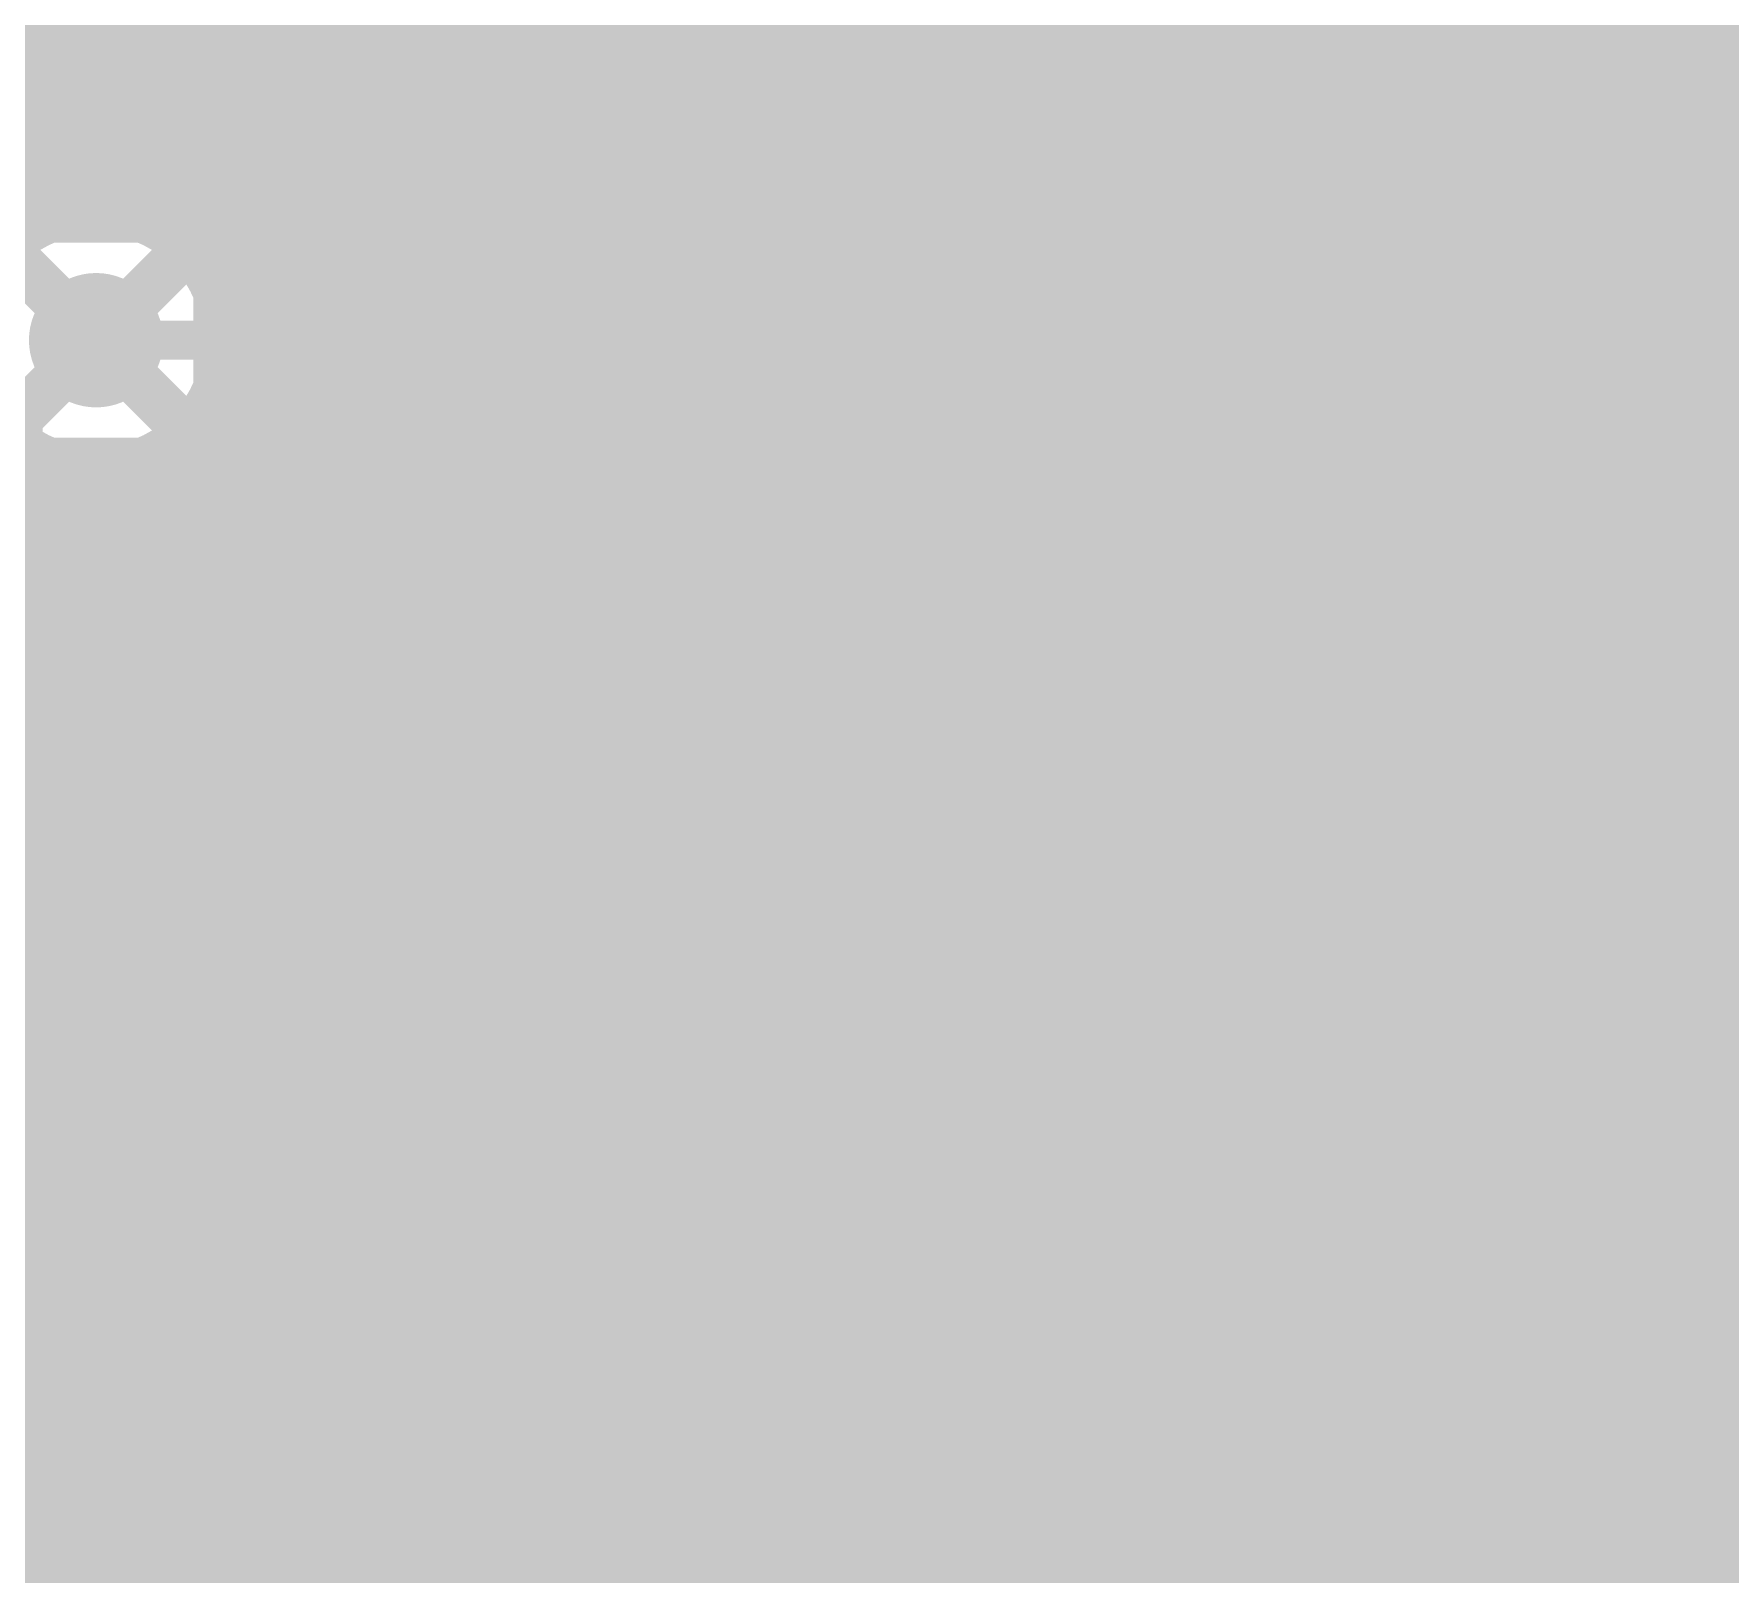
# Model space of a CAD drawing. Extents: x -1 to 119, y -42 to 51.
# Drawn here: x 29.52 to 38.37, y 32.3 to 40.33 of the extents above; entities that cross this region are included whole.
import ezdxf

# ---------------------------------------------------------------- set-up
doc = ezdxf.new("R2010")
doc.units = 0
doc.header["$MEASUREMENT"] = 0
doc.layers.get('0').update_dxf_attribs({"linetype": 'CONTINUOUS'})
for name, color, linetype in [('22-304-0_BOT', 7, 'CONTINUOUS'), ('22-304-0_DRD', 7, 'CONTINUOUS'), ('22-304-0_GND', 6, 'CONTINUOUS'), ('22-304-0_IN1', 4, 'CONTINUOUS'), ('22-304-0_SMB', 3, 'CONTINUOUS'), ('22-304-0_SMT', 5, 'CONTINUOUS'), ('22-304-0_SPT', 10, 'CONTINUOUS'), ('22-304-0_SST', 14, 'CONTINUOUS'), ('22-304-0_TOP', 9, 'CONTINUOUS'), ('THRUHOLE_TAP', 11, 'CONTINUOUS')]:
    doc.layers.add(name, color=color, linetype=linetype)

# ---------------------------------------------------------------- blocks, each defined once
blk = doc.blocks.new('ROUND_53')
at = {"const_width": 0.35052}
blk.add_lwpolyline([(-0.17526, 0, 1), (0.17526, 0, 1)], format="xyb", close=True, dxfattribs=at)
blk = doc.blocks.new('ROUND_60')
at = {"const_width": 0.35052}
blk.add_lwpolyline([(-0.17526, 0, 1), (0.17526, 0, 1)], format="xyb", close=True, dxfattribs=at)
blk = doc.blocks.new('ROUND_64')
at = {"const_width": 0.35052}
blk.add_lwpolyline([(-0.17526, 0, 1), (0.17526, 0, 1)], format="xyb", close=True, dxfattribs=at)
blk = doc.blocks.new('ROUND_57')
at = {"const_width": 0.35052}
blk.add_lwpolyline([(-0.17526, 0, 1), (0.17526, 0, 1)], format="xyb", close=True, dxfattribs=at)
blk = doc.blocks.new('ROUND_81')
at = {"const_width": 0.0635}
blk.add_lwpolyline([(-0.03175, 0, 1), (0.03175, 0, 1)], format="xyb", close=True, dxfattribs=at)
blk = doc.blocks.new('RECTANGLE_37')
blk.add_solid([(2.16027, 1.49987), (2.16027, -1.49987), (-2.16027, 1.49987), (-2.16027, -1.49987)])
blk = doc.blocks.new('RECTANGLE_38')
blk.add_solid([(0.22479, 0.82423), (0.22479, -0.82423), (-0.22479, 0.82423), (-0.22479, -0.82423)])
blk = doc.blocks.new('ROUND_56')
at = {"const_width": 0.127}
blk.add_lwpolyline([(-0.0635, 0, 1), (0.0635, 0, 1)], format="xyb", close=True, dxfattribs=at)
blk = doc.blocks.new('ROUND_87')
at = {"const_width": 0.10033}
blk.add_lwpolyline([(-0.050164, 0, 1), (0.050164, 0, 1)], format="xyb", close=True, dxfattribs=at)

msp = doc.modelspace()

# ---------------------------------------------------------------- linework, layer by layer
at = {"layer": '22-304-0_BOT', "const_width": 0.254}
for points in [[(29.591, 42.6212), (29.591, 39.36492)], [(29.8196, 42.6212), (29.8196, 39.41318)], [(30.0482, 42.6212), (30.0482, 39.3827)], [(30.2768, 42.6212), (30.2768, 39.26078)], [(30.5054, 42.6212), (30.5054, 38.89502)], [(30.734, 42.6212), (30.734, 28.3337)], [(30.9626, 42.6212), (30.9626, 28.3337)], [(31.1912, 42.6212), (31.1912, 28.3337)], [(31.4198, 42.6212), (31.4198, 28.3337)], [(31.6484, 42.6212), (31.6484, 28.3337)], [(31.877, 42.6212), (31.877, 28.3337)], [(32.1056, 42.6212), (32.1056, 28.3337)], [(32.3342, 42.6212), (32.3342, 28.3337)], [(32.5628, 42.6212), (32.5628, 28.3337)], [(32.7914, 42.6212), (32.7914, 28.3337)], [(33.02, 42.6212), (33.02, 39.94912)], [(33.2486, 42.6212), (33.2486, 40.11676)], [(33.4772, 42.6212), (33.4772, 40.17518)], [(33.7058, 42.6212), (33.7058, 40.15232)], [(33.9344, 42.6212), (33.9344, 40.04056)], [(34.163, 42.6212), (34.163, 39.7383)], [(34.3916, 42.6212), (34.3916, 29.45892)], [(34.6202, 42.6212), (34.6202, 29.29636)], [(34.8488, 42.6212), (34.8488, 29.22016)], [(35.0774, 42.6212), (35.0774, 29.68752)], [(35.306, 42.6212), (35.306, 29.83992)], [(35.5346, 42.6212), (35.5346, 29.88818)], [(35.7632, 42.6212), (35.7632, 29.8577)], [(35.9918, 42.6212), (35.9918, 29.73578)], [(36.2204, 42.6212), (36.2204, 29.37002)], [(36.449, 42.6212), (36.449, 29.8323)], [(36.6776, 42.6212), (36.6776, 30.13456)], [(36.9062, 42.6212), (36.9062, 39.88308)], [(37.1348, 42.6212), (37.1348, 40.09136)], [(37.3634, 42.6212), (37.3634, 40.16756)], [(37.592, 42.6212), (37.592, 40.16502)], [(37.8206, 42.6212), (37.8206, 40.07612)], [(38.0492, 42.6212), (38.0492, 39.84498)], [(38.2778, 42.6212), (38.2778, 29.93898)], [(61.17336, 40.3352), (1.016, 40.3352)], [(33.22574, 40.1066), (1.016, 40.1066)], [(37.16274, 40.1066), (33.82772, 40.1066)], [(42.11574, 40.1066), (37.76472, 40.1066)], [(32.96412, 39.878), (1.016, 39.878)], [(36.90112, 39.878), (34.09188, 39.878)], [(41.85412, 39.878), (38.02888, 39.878)], [(32.86506, 39.6494), (1.016, 39.6494)], [(36.80206, 39.6494), (34.19094, 39.6494)], [(41.75506, 39.6494), (38.12794, 39.6494)], [(32.85236, 39.4208), (1.016, 39.4208)], [(36.78936, 39.4208), (34.20364, 39.4208)], [(41.74236, 39.4208), (38.14064, 39.4208)], [(34.163, 39.25316), (34.163, 29.72308)], [(32.92094, 39.1922), (30.34792, 39.1922)], [(36.85794, 39.1922), (34.13506, 39.1922)], [(41.81094, 39.1922), (38.07206, 39.1922)], [(36.9062, 39.10838), (36.9062, 30.24632)], [(38.0492, 39.14902), (38.0492, 29.4767)], [(33.02, 39.04488), (33.02, 28.3337)], [(33.10636, 38.9636), (30.48508, 38.9636)], [(33.9344, 38.9509), (33.9344, 29.82214)], [(37.04336, 38.9636), (33.94964, 38.9636)], [(37.1348, 38.90264), (37.1348, 30.26918)], [(37.8206, 38.91788), (37.8206, 29.50718)], [(41.99636, 38.9636), (37.88664, 38.9636)], [(33.2486, 38.87724), (33.2486, 29.58084)], [(33.4772, 38.81882), (33.4772, 29.76626)], [(33.7058, 38.83914), (33.7058, 29.83484)], [(37.3634, 38.8239), (37.3634, 30.21076)], [(37.592, 38.82898), (37.592, 30.04312)], [(62.18428, 38.735), (30.52572, 38.735)], [(30.5054, 38.57244), (30.5054, 28.3337)], [(58.38444, 38.5064), (30.48508, 38.5064)], [(58.02122, 38.2778), (30.34792, 38.2778)], [(30.2768, 38.20922), (30.2768, 28.3337)], [(29.591, 38.10508), (29.591, 28.3337)], [(57.89676, 38.0492), (1.016, 38.0492)], [(29.8196, 38.05428), (29.8196, 28.3337)], [(30.0482, 38.08476), (30.0482, 28.3337)], [(57.86628, 37.8206), (1.016, 37.8206)], [(57.91708, 37.592), (1.016, 37.592)], [(58.06694, 37.3634), (1.016, 37.3634)], [(58.02122, 37.1348), (1.016, 37.1348)], [(57.89676, 36.9062), (1.016, 36.9062)], [(57.86628, 36.6776), (1.016, 36.6776)], [(57.91708, 36.449), (1.016, 36.449)], [(58.06694, 36.2204), (1.016, 36.2204)], [(58.57494, 35.9918), (1.016, 35.9918)], [(58.50636, 35.7632), (1.016, 35.7632)], [(58.51906, 35.5346), (1.016, 35.5346)], [(58.61812, 35.306), (1.016, 35.306)], [(58.87974, 35.0774), (1.016, 35.0774)], [(76.79436, 34.8488), (1.016, 34.8488)], [(76.86294, 34.6202), (1.016, 34.6202)], [(77.04836, 34.3916), (1.016, 34.3916)], [(79.22006, 34.163), (1.016, 34.163)], [(79.44866, 33.9344), (1.016, 33.9344)], [(73.39838, 33.7058), (1.016, 33.7058)], [(72.8726, 33.4772), (1.016, 33.4772)], [(72.62622, 33.2486), (22.52472, 33.2486)], [(72.47382, 33.02), (22.78888, 33.02)], [(72.3773, 32.7914), (22.88794, 32.7914)], [(72.32396, 32.5628), (22.90064, 32.5628)], [(72.3138, 32.3342), (22.83206, 32.3342)]]:
    msp.add_lwpolyline(points, dxfattribs=at)
for points in [[(33.528, 40.17772, 0.4142136), (32.84728, 39.497)], [(34.20872, 39.497, 0.4142136), (33.528, 40.17772)], [(37.465, 40.17772, 0.4142136), (36.78428, 39.497)], [(37.465, 40.17772, 0.4142136), (36.78428, 39.497)], [(38.14572, 39.497, 0.4142136), (37.465, 40.17772)], [(38.14572, 39.497, 0.4142136), (37.465, 40.17772)], [(32.84728, 39.497, 0.4142136), (33.528, 38.81628)], [(33.528, 38.81628, 0.4142136), (34.20872, 39.497)], [(36.78428, 39.497, 0.4142136), (37.465, 38.81628)], [(36.78428, 39.497, 0.4142136), (37.465, 38.81628)], [(37.465, 38.81628, 0.4142136), (38.14572, 39.497)], [(37.465, 38.81628, 0.4142136), (38.14572, 39.497)], [(29.845, 39.41572, 0.4142136), (29.16428, 38.735)], [(30.52572, 38.735, 0.4142136), (29.845, 39.41572)], [(29.16428, 38.735, 0.4142136), (29.845, 38.05428)], [(29.845, 38.05428, 0.4142136), (30.52572, 38.735)]]:
    msp.add_lwpolyline(points, format="xyb", dxfattribs=at)
at = {"layer": '22-304-0_DRD', "const_width": 0.254}
for points in [[(32.893, 40.132), (32.893, 38.862)], [(34.163, 40.132), (32.893, 40.132)], [(34.163, 40.132), (32.893, 38.862)], [(34.163, 38.862), (32.893, 40.132)], [(32.893, 40.132), (32.893, 38.862)], [(34.163, 40.132), (32.893, 40.132)], [(34.163, 40.132), (32.893, 38.862)], [(34.163, 38.862), (32.893, 40.132)], [(34.163, 38.862), (34.163, 40.132)], [(34.163, 38.862), (34.163, 40.132)], [(36.83, 40.132), (36.83, 38.862)], [(38.1, 40.132), (36.83, 40.132)], [(38.1, 40.132), (36.83, 38.862)], [(38.1, 38.862), (36.83, 40.132)], [(36.83, 40.132), (36.83, 38.862)], [(38.1, 40.132), (36.83, 40.132)], [(38.1, 40.132), (36.83, 38.862)], [(38.1, 38.862), (36.83, 40.132)], [(38.1, 38.862), (38.1, 40.132)], [(38.1, 38.862), (38.1, 40.132)], [(30.48, 39.37), (29.21, 39.37)], [(30.48, 39.37), (29.21, 38.1)], [(30.48, 38.1), (29.21, 39.37)], [(30.48, 38.1), (30.48, 39.37)], [(32.893, 38.862), (34.163, 38.862)], [(32.893, 38.862), (34.163, 38.862)], [(36.83, 38.862), (38.1, 38.862)], [(36.83, 38.862), (38.1, 38.862)], [(29.21, 38.1), (30.48, 38.1)], [(31.369, 36.322), (31.369, 35.052)], [(32.639, 36.322), (31.369, 36.322)], [(32.639, 36.322), (31.369, 35.052)], [(32.639, 35.052), (31.369, 36.322)], [(32.639, 35.052), (32.639, 36.322)], [(33.147, 36.068), (33.147, 34.798)], [(34.417, 36.068), (33.147, 36.068)], [(34.417, 36.068), (33.147, 34.798)], [(34.417, 34.798), (33.147, 36.068)], [(34.417, 34.798), (34.417, 36.068)], [(34.925, 36.068), (34.925, 34.798)], [(36.195, 36.068), (34.925, 36.068)], [(36.195, 36.068), (34.925, 34.798)], [(36.195, 34.798), (34.925, 36.068)], [(36.195, 34.798), (36.195, 36.068)], [(36.703, 36.068), (36.703, 34.798)], [(37.973, 36.068), (36.703, 36.068)], [(37.973, 36.068), (36.703, 34.798)], [(37.973, 34.798), (36.703, 36.068)], [(37.973, 34.798), (37.973, 36.068)], [(31.369, 35.052), (32.639, 35.052)], [(31.877, 34.925), (31.877, 33.655)], [(33.147, 34.925), (31.877, 34.925)], [(33.147, 34.925), (31.877, 33.655)], [(33.147, 33.655), (31.877, 34.925)], [(33.147, 33.655), (33.147, 34.925)], [(33.147, 34.925), (33.147, 33.655)], [(34.417, 34.925), (33.147, 34.925)], [(34.417, 34.925), (33.147, 33.655)], [(34.417, 33.655), (33.147, 34.925)], [(34.417, 33.655), (34.417, 34.925)], [(34.925, 34.925), (34.925, 33.655)], [(36.195, 34.925), (34.925, 34.925)], [(36.195, 34.925), (34.925, 33.655)], [(36.195, 33.655), (34.925, 34.925)], [(36.195, 33.655), (36.195, 34.925)], [(36.703, 34.925), (36.703, 33.655)], [(37.973, 34.925), (36.703, 34.925)], [(37.973, 34.925), (36.703, 33.655)], [(37.973, 33.655), (36.703, 34.925)], [(37.973, 33.655), (37.973, 34.925)], [(33.147, 34.798), (34.417, 34.798)], [(34.925, 34.798), (36.195, 34.798)], [(36.703, 34.798), (37.973, 34.798)], [(33.147, 33.782), (33.147, 32.512)], [(34.417, 33.782), (33.147, 33.782)], [(34.417, 33.782), (33.147, 32.512)], [(34.417, 32.512), (33.147, 33.782)], [(34.417, 32.512), (34.417, 33.782)], [(34.925, 33.782), (34.925, 32.512)], [(36.195, 33.782), (34.925, 33.782)], [(36.195, 33.782), (34.925, 32.512)], [(36.195, 32.512), (34.925, 33.782)], [(36.195, 32.512), (36.195, 33.782)], [(36.703, 33.782), (36.703, 32.512)], [(37.973, 33.782), (36.703, 33.782)], [(37.973, 33.782), (36.703, 32.512)], [(37.973, 32.512), (36.703, 33.782)], [(37.973, 32.512), (37.973, 33.782)], [(31.877, 33.655), (33.147, 33.655)], [(33.147, 33.655), (34.417, 33.655)], [(34.925, 33.655), (36.195, 33.655)], [(36.703, 33.655), (37.973, 33.655)], [(33.147, 32.512), (34.417, 32.512)], [(34.925, 32.512), (36.195, 32.512)], [(36.703, 32.512), (37.973, 32.512)]]:
    msp.add_lwpolyline(points, dxfattribs=at)
at = {"layer": '22-304-0_IN1'}
for points, const_width in [([(30.6832, 41.0972), (30.6832, 25.7048)], 0.254), ([(30.9118, 41.0972), (30.9118, 25.7048)], 0.254), ([(31.1404, 41.0972), (31.1404, 25.7048)], 0.254), ([(31.369, 41.0972), (31.369, 35.9283)], 0.254), ([(31.5976, 41.0972), (31.5976, 36.23056)], 0.254), ([(31.8262, 41.0972), (31.8262, 36.34232)], 0.254), ([(32.0548, 41.0972), (32.0548, 36.36518)], 0.254), ([(32.2834, 41.0972), (32.2834, 36.30676)], 0.254), ([(32.512, 41.0972), (32.512, 36.13912)], 0.254), ([(32.7406, 41.0972), (32.7406, 34.93008)], 0.254), ([(32.9692, 41.0972), (32.9692, 34.79292)], 0.254), ([(33.1978, 41.0972), (33.1978, 35.78098)], 0.254), ([(33.4264, 41.0972), (33.4264, 36.01212)], 0.254), ([(33.655, 41.0972), (33.655, 36.10102)], 0.254), ([(33.8836, 41.0972), (33.8836, 36.10356)], 0.254), ([(34.1122, 41.0972), (34.1122, 36.02736)], 0.254), ([(34.3408, 41.0972), (34.3408, 35.81908)], 0.254), ([(34.5694, 41.0972), (34.5694, 31.2928)], 0.254), ([(34.798, 41.0972), (34.798, 31.20898)], 0.254), ([(35.0266, 41.0972), (35.0266, 35.85464)], 0.254), ([(35.2552, 41.0972), (35.2552, 36.04006)], 0.254), ([(35.4838, 41.0972), (35.4838, 36.10864)], 0.254), ([(35.7124, 41.0972), (35.7124, 36.09594)], 0.254), ([(35.941, 41.0972), (35.941, 35.99688)], 0.254), ([(36.1696, 41.0972), (36.1696, 35.73272)], 0.254), ([(36.3982, 41.0972), (36.3982, 30.4038)], 0.254), ([(36.6268, 41.0972), (36.6268, 30.4038)], 0.254), ([(36.8554, 41.0972), (36.8554, 35.91052)], 0.254), ([(37.084, 41.0972), (37.084, 36.06292)], 0.254), ([(37.3126, 41.0972), (37.3126, 36.11118)], 0.254), ([(37.5412, 41.0972), (37.5412, 36.0807)], 0.254), ([(37.7698, 41.0972), (37.7698, 35.95878)], 0.254), ([(37.9984, 41.0972), (37.9984, 35.59302)], 0.254), ([(38.227, 41.0972), (38.227, 29.8323)], 0.254), ([(38.4556, 41.0972), (38.4556, 30.13456)], 0.254), ([(30.4546, 41.01846), (30.4546, 39.03472)], 0.254), ([(30.226, 40.78986), (30.226, 39.29888)], 0.254), ([(63.5, 40.2844), (30.226, 40.2844)], 0.254), ([(63.5, 40.0558), (30.226, 40.0558)], 0.254), ([(63.5, 39.8272), (30.226, 39.8272)], 0.254), ([(63.5, 39.5986), (30.226, 39.5986)], 0.254), ([(33.528, 39.497), (37.465, 39.497)], 0.381), ([(37.465, 39.497), (42.418, 39.497)], 0.381), ([(33.528, 39.497), (33.401, 39.497), (30.607, 36.703), (30.607, 27.559), (31.5214, 26.6446), (31.5214, 26.5938)], 0.2032), ([(63.5, 39.37), (30.226, 39.37)], 0.254), ([(63.5, 39.1414), (30.38856, 39.1414)], 0.254), ([(63.5, 38.9128), (30.50032, 38.9128)], 0.254), ([(29.845, 38.735), (29.464, 38.354), (29.464, 26.924), (26.162, 23.622)], 0.2032), ([(63.5, 38.6842), (30.52318, 38.6842)], 0.254), ([(63.5, 38.4556), (30.46476, 38.4556)], 0.254), ([(30.4546, 38.43274), (30.4546, 25.7048)], 0.254), ([(63.5, 38.227), (30.29712, 38.227)], 0.254), ([(30.226, 38.17112), (30.226, 25.781)], 0.254), ([(40.08882, 37.9984), (30.226, 37.9984)], 0.254), ([(39.73068, 37.7698), (30.226, 37.7698)], 0.254), ([(39.60876, 37.5412), (30.226, 37.5412)], 0.254), ([(39.57828, 37.3126), (30.226, 37.3126)], 0.254), ([(39.62654, 37.084), (30.226, 37.084)], 0.254), ([(39.77894, 36.8554), (30.226, 36.8554)], 0.254), ([(63.5, 36.6268), (30.226, 36.6268)], 0.254), ([(63.5, 36.3982), (30.226, 36.3982)], 0.254), ([(31.52394, 36.1696), (30.226, 36.1696)], 0.254), ([(48.03394, 36.1696), (32.48152, 36.1696)], 0.254), ([(31.37408, 35.941), (30.226, 35.941)], 0.254), ([(33.32988, 35.941), (32.63392, 35.941)], 0.254), ([(35.10788, 35.941), (34.23412, 35.941)], 0.254), ([(36.88588, 35.941), (36.01212, 35.941)], 0.254), ([(47.88408, 35.941), (37.79012, 35.941)], 0.254), ([(31.32328, 35.7124), (30.226, 35.7124)], 0.254), ([(33.16224, 35.7124), (32.68218, 35.7124)], 0.254), ([(34.94024, 35.7124), (34.40176, 35.7124)], 0.254), ([(36.71824, 35.7124), (36.17976, 35.7124)], 0.254), ([(47.83328, 35.7124), (37.95776, 35.7124)], 0.254), ([(31.35376, 35.4838), (30.226, 35.4838)], 0.254), ([(33.10382, 35.4838), (32.6517, 35.4838)], 0.254), ([(34.88182, 35.4838), (34.46018, 35.4838)], 0.254), ([(36.65982, 35.4838), (36.23818, 35.4838)], 0.254), ([(47.86376, 35.4838), (38.01618, 35.4838)], 0.254), ([(31.369, 35.44316), (31.369, 25.7048)], 0.254), ([(37.9984, 35.27044), (37.9984, 34.45002)], 0.254), ([(31.47822, 35.2552), (30.226, 35.2552)], 0.254), ([(32.512, 35.23488), (32.512, 34.97072)], 0.254), ([(33.12414, 35.2552), (32.52978, 35.2552)], 0.254), ([(34.90214, 35.2552), (34.43732, 35.2552)], 0.254), ([(36.68014, 35.2552), (36.21532, 35.2552)], 0.254), ([(47.98822, 35.2552), (37.99332, 35.2552)], 0.254), ([(31.5976, 35.1409), (31.5976, 30.11678)], 0.254), ([(36.1696, 35.13074), (36.1696, 34.58972)], 0.254), ([(31.84144, 35.0266), (30.226, 35.0266)], 0.254), ([(31.8262, 35.02914), (31.8262, 30.4038)], 0.254), ([(32.0548, 35.00882), (32.0548, 34.79292)], 0.254), ([(33.2359, 35.0266), (32.16402, 35.0266)], 0.254), ([(32.2834, 35.06724), (32.2834, 34.93008)], 0.254), ([(33.1978, 35.08502), (33.1978, 34.63798)], 0.254), ([(35.0139, 35.0266), (34.32556, 35.0266)], 0.254), ([(34.3408, 35.04438), (34.3408, 34.67608)], 0.254), ([(35.0266, 35.01136), (35.0266, 34.71164)], 0.254), ([(36.7919, 35.0266), (36.10356, 35.0266)], 0.254), ([(48.35144, 35.0266), (37.88156, 35.0266)], 0.254), ([(36.8554, 34.95294), (36.8554, 34.76752)], 0.254), ([(37.7698, 34.90722), (37.7698, 34.81578)], 0.254), ([(32.05988, 34.798), (30.226, 34.798)], 0.254), ([(33.32988, 34.798), (32.96412, 34.798)], 0.254), ([(35.10788, 34.798), (34.23412, 34.798)], 0.254), ([(36.88588, 34.798), (36.01212, 34.798)], 0.254), ([(48.82388, 34.798), (37.79012, 34.798)], 0.254), ([(31.89224, 34.5694), (30.226, 34.5694)], 0.254), ([(33.16224, 34.5694), (33.13176, 34.5694)], 0.254), ([(34.94024, 34.5694), (34.40176, 34.5694)], 0.254), ([(36.71824, 34.5694), (36.17976, 34.5694)], 0.254), ([(48.65624, 34.5694), (37.95776, 34.5694)], 0.254), ([(31.83382, 34.3408), (30.226, 34.3408)], 0.254), ([(34.88182, 34.3408), (34.46018, 34.3408)], 0.254), ([(36.65982, 34.3408), (36.23818, 34.3408)], 0.254), ([(48.59782, 34.3408), (38.01618, 34.3408)], 0.254), ([(37.9984, 34.12744), (37.9984, 33.30702)], 0.254), ([(31.85414, 34.1122), (30.226, 34.1122)], 0.254), ([(34.90214, 34.1122), (34.43732, 34.1122)], 0.254), ([(36.68014, 34.1122), (36.21532, 34.1122)], 0.254), ([(48.61814, 34.1122), (37.99332, 34.1122)], 0.254), ([(33.1978, 33.94202), (33.1978, 33.49498)], 0.254), ([(36.1696, 33.98774), (36.1696, 33.44672)], 0.254), ([(31.9659, 33.8836), (30.226, 33.8836)], 0.254), ([(33.2359, 33.8836), (33.05556, 33.8836)], 0.254), ([(35.0139, 33.8836), (34.32556, 33.8836)], 0.254), ([(34.3408, 33.90138), (34.3408, 33.53308)], 0.254), ([(35.0266, 33.86836), (35.0266, 33.56864)], 0.254), ([(36.7919, 33.8836), (36.10356, 33.8836)], 0.254), ([(48.7299, 33.8836), (37.88156, 33.8836)], 0.254), ([(32.0548, 33.78708), (32.0548, 30.6324)], 0.254), ([(32.9692, 33.78708), (32.9692, 31.2928)], 0.254), ([(36.8554, 33.80994), (36.8554, 33.62452)], 0.254), ([(37.7698, 33.76422), (37.7698, 33.67278)], 0.254), ([(32.26816, 33.655), (30.226, 33.655)], 0.254), ([(32.2834, 33.64992), (32.2834, 30.861)], 0.254), ([(32.512, 33.60928), (32.512, 31.0896)], 0.254), ([(32.7406, 33.64992), (32.7406, 31.26486)], 0.254), ([(33.32988, 33.655), (32.7533, 33.655)], 0.254), ([(35.10788, 33.655), (34.23412, 33.655)], 0.254), ([(36.88588, 33.655), (36.01212, 33.655)], 0.254), ([(49.03216, 33.655), (37.79012, 33.655)], 0.254), ([(33.16224, 33.4264), (30.226, 33.4264)], 0.254), ([(34.94024, 33.4264), (34.40176, 33.4264)], 0.254), ([(36.71824, 33.4264), (36.17976, 33.4264)], 0.254), ([(49.67224, 33.4264), (37.95776, 33.4264)], 0.254), ([(33.10382, 33.1978), (30.226, 33.1978)], 0.254), ([(34.88182, 33.1978), (34.46018, 33.1978)], 0.254), ([(36.65982, 33.1978), (36.23818, 33.1978)], 0.254), ([(49.61382, 33.1978), (38.01618, 33.1978)], 0.254), ([(33.12414, 32.9692), (30.226, 32.9692)], 0.254), ([(34.90214, 32.9692), (34.43732, 32.9692)], 0.254), ([(36.68014, 32.9692), (36.21532, 32.9692)], 0.254), ([(49.63414, 32.9692), (37.99332, 32.9692)], 0.254), ([(37.9984, 32.98444), (37.9984, 29.49194)], 0.254), ([(33.1978, 32.79902), (33.1978, 31.2928)], 0.254), ([(36.1696, 32.84474), (36.1696, 30.4038)], 0.254), ([(33.2359, 32.7406), (30.226, 32.7406)], 0.254), ([(35.0139, 32.7406), (34.32556, 32.7406)], 0.254), ([(34.3408, 32.75838), (34.3408, 31.2928)], 0.254), ([(35.0266, 32.72536), (35.0266, 30.988)], 0.254), ([(36.7919, 32.7406), (36.10356, 32.7406)], 0.254), ([(49.7459, 32.7406), (37.88156, 32.7406)], 0.254), ([(36.8554, 32.66694), (36.8554, 30.37586)], 0.254), ([(37.7698, 32.62122), (37.7698, 29.50464)], 0.254), ([(33.4264, 32.56788), (33.4264, 31.2928)], 0.254), ([(34.1122, 32.55264), (34.1122, 31.2928)], 0.254), ([(35.2552, 32.53994), (35.2552, 30.7594)], 0.254), ([(35.941, 32.58312), (35.941, 30.4038)], 0.254), ([(33.53816, 32.512), (30.226, 32.512)], 0.254), ([(33.655, 32.47898), (33.655, 31.2928)], 0.254), ([(33.8836, 32.4739), (33.8836, 31.2928)], 0.254), ([(35.31616, 32.512), (34.0233, 32.512)], 0.254), ([(35.4838, 32.47136), (35.4838, 30.5308)], 0.254), ([(35.7124, 32.48406), (35.7124, 30.4038)], 0.254), ([(37.09416, 32.512), (35.8013, 32.512)], 0.254), ([(37.084, 32.51708), (37.084, 30.27172)], 0.254), ([(37.3126, 32.46628), (37.3126, 30.23108)], 0.254), ([(37.5412, 32.49676), (37.5412, 30.09392)], 0.254), ([(50.04816, 32.512), (37.5793, 32.512)], 0.254), ([(63.5, 32.2834), (30.226, 32.2834)], 0.254)]:
    msp.add_lwpolyline(points, dxfattribs=dict(at, const_width=const_width))
at = {"layer": '22-304-0_IN1', "const_width": 0.254}
for points in [[(30.52572, 38.735, 0.2491149), (30.22611, 39.29904)], [(30.226, 38.17112, 0.2491151), (30.52553, 38.735)], [(32.004, 36.36772, 0.4142136), (31.32328, 35.687)], [(32.68472, 35.687, 0.4142136), (32.004, 36.36772)], [(33.782, 36.11372, 0.4142136), (33.10128, 35.433)], [(34.46272, 35.433, 0.4142136), (33.782, 36.11372)], [(35.56, 36.11372, 0.4142136), (34.87928, 35.433)], [(36.24072, 35.433, 0.4142136), (35.56, 36.11372)], [(37.338, 36.11372, 0.4142136), (36.65728, 35.433)], [(38.01872, 35.433, 0.4142136), (37.338, 36.11372)], [(31.32328, 35.687, 0.4142136), (32.004, 35.00628)], [(32.004, 35.00628, 0.4142136), (32.68472, 35.687)], [(33.10128, 35.433, 0.2548991), (33.41325, 34.8608)], [(34.1503, 34.8615, 0.254899), (34.46189, 35.433)], [(34.87928, 35.433, 0.2548991), (35.19125, 34.8608)], [(35.9283, 34.8615, 0.254899), (36.23989, 35.433)], [(36.65728, 35.433, 0.2548991), (36.96925, 34.8608)], [(37.7063, 34.8615, 0.254899), (38.01789, 35.433)], [(32.512, 34.97072, 0.4142136), (31.83128, 34.29)], [(33.147, 34.5313, 0.3114339), (32.512, 34.96818)], [(33.4137, 34.8615, 0.1601462), (33.14644, 34.53151)], [(34.46272, 34.29, 0.2548994), (34.15075, 34.86219)], [(35.1917, 34.8615, 0.254899), (34.88011, 34.29)], [(36.24072, 34.29, 0.2548994), (35.92875, 34.86219)], [(36.9697, 34.8615, 0.254899), (36.65811, 34.29)], [(38.01872, 34.29, 0.2548994), (37.70675, 34.86219)], [(31.83128, 34.29, 0.4142136), (32.512, 33.60928)], [(34.1503, 33.7185, 0.254899), (34.46189, 34.29)], [(34.87928, 34.29, 0.2548991), (35.19125, 33.7178)], [(35.9283, 33.7185, 0.254899), (36.23989, 34.29)], [(36.65728, 34.29, 0.2548991), (36.96925, 33.7178)], [(37.7063, 33.7185, 0.254899), (38.01789, 34.29)], [(32.512, 33.60928, 0.3104767), (33.147, 34.04616)], [(33.147, 34.04616, 0.1592502), (33.41353, 33.71824)], [(33.4137, 33.7185, 0.254899), (33.10211, 33.147)], [(34.46272, 33.147, 0.2548994), (34.15075, 33.71919)], [(35.1917, 33.7185, 0.254899), (34.88011, 33.147)], [(36.24072, 33.147, 0.2548994), (35.92875, 33.71919)], [(36.9697, 33.7185, 0.254899), (36.65811, 33.147)], [(38.01872, 33.147, 0.2548994), (37.70675, 33.71919)], [(33.10128, 33.147, 0.4142136), (33.782, 32.46628)], [(33.782, 32.46628, 0.4142136), (34.46272, 33.147)], [(34.87928, 33.147, 0.4142136), (35.56, 32.46628)], [(35.56, 32.46628, 0.4142136), (36.24072, 33.147)], [(36.65728, 33.147, 0.4142136), (37.338, 32.46628)], [(37.338, 32.46628, 0.4142136), (38.01872, 33.147)]]:
    msp.add_lwpolyline(points, format="xyb", dxfattribs=at)
at = {"layer": '22-304-0_SMB', "const_width": 0.254}
for points in [[(57.277, 38.481), (32.004, 38.481), (32.004, 37.592), (28.448, 37.592)], [(32.1056, 38.481), (32.1056, 29.083)], [(32.3342, 38.481), (32.3342, 29.083)], [(32.5628, 38.481), (32.5628, 30.988)], [(32.7914, 38.481), (32.7914, 30.988)], [(33.02, 38.481), (33.02, 30.988)], [(33.2486, 38.481), (33.2486, 30.988)], [(33.4772, 38.481), (33.4772, 30.988)], [(33.7058, 38.481), (33.7058, 30.988)], [(33.9344, 38.481), (33.9344, 30.988)], [(34.163, 38.481), (34.163, 30.988)], [(34.3916, 38.481), (34.3916, 30.988)], [(34.6202, 38.481), (34.6202, 30.988)], [(34.8488, 38.481), (34.8488, 30.988)], [(35.0774, 38.481), (35.0774, 30.988)], [(35.306, 38.481), (35.306, 30.988)], [(35.5346, 38.481), (35.5346, 30.988)], [(35.7632, 38.481), (35.7632, 30.988)], [(35.9918, 38.481), (35.9918, 30.988)], [(36.2204, 38.481), (36.2204, 30.988)], [(36.449, 38.481), (36.449, 30.988)], [(36.6776, 38.481), (36.6776, 30.988)], [(36.9062, 38.481), (36.9062, 30.988)], [(37.1348, 38.481), (37.1348, 30.988)], [(37.3634, 38.481), (37.3634, 30.988)], [(37.592, 38.481), (37.592, 30.988)], [(37.8206, 38.481), (37.8206, 30.988)], [(38.0492, 38.481), (38.0492, 30.988)], [(38.2778, 38.481), (38.2778, 30.988)], [(57.277, 38.2524), (32.004, 38.2524)], [(57.277, 38.0238), (32.004, 38.0238)], [(57.277, 37.7952), (32.004, 37.7952)], [(29.591, 37.592), (29.591, 32.131)], [(29.8196, 37.592), (29.8196, 29.083)], [(30.0482, 37.592), (30.0482, 29.083)], [(30.2768, 37.592), (30.2768, 29.083)], [(30.5054, 37.592), (30.5054, 29.083)], [(30.734, 37.592), (30.734, 29.083)], [(30.9626, 37.592), (30.9626, 29.083)], [(31.1912, 37.592), (31.1912, 29.083)], [(31.4198, 37.592), (31.4198, 29.083)], [(31.6484, 37.592), (31.6484, 29.083)], [(31.877, 37.592), (31.877, 29.083)], [(57.277, 37.5666), (2.286, 37.5666)], [(57.277, 37.338), (2.286, 37.338)], [(57.277, 37.1094), (2.286, 37.1094)], [(57.277, 36.8808), (2.286, 36.8808)], [(57.277, 36.6522), (2.286, 36.6522)], [(57.277, 36.4236), (2.286, 36.4236)], [(57.277, 36.195), (2.286, 36.195)], [(57.277, 35.9664), (2.286, 35.9664)], [(57.277, 35.7378), (2.286, 35.7378)], [(57.277, 35.5092), (2.286, 35.5092)], [(57.277, 35.2806), (2.286, 35.2806)], [(57.277, 35.052), (2.286, 35.052)], [(57.277, 34.8234), (2.286, 34.8234)], [(57.277, 34.5948), (2.286, 34.5948)], [(57.277, 34.3662), (2.286, 34.3662)], [(66.929, 34.1376), (2.286, 34.1376)], [(66.929, 33.909), (2.286, 33.909)], [(66.929, 33.6804), (2.286, 33.6804)], [(66.929, 33.4518), (23.622, 33.4518)], [(66.929, 33.2232), (23.622, 33.2232)], [(66.929, 32.9946), (23.622, 32.9946)], [(66.929, 32.766), (23.622, 32.766)], [(66.929, 32.5374), (23.622, 32.5374)], [(66.929, 32.3088), (23.622, 32.3088)]]:
    msp.add_lwpolyline(points, dxfattribs=at)
at = {"layer": '22-304-0_SPT', "const_width": 0.254}
for points in [[(35.306, 35.433), (33.782, 35.433), (33.782, 34.544)], [(33.8836, 35.433), (33.8836, 34.544)], [(34.1122, 35.433), (34.1122, 34.544)], [(34.3408, 35.433), (34.3408, 34.544)], [(34.5694, 35.433), (34.5694, 34.544)], [(34.798, 35.433), (34.798, 34.544)], [(35.0266, 35.433), (35.0266, 34.544)], [(35.2552, 35.433), (35.2552, 34.544)], [(35.306, 35.433), (35.306, 34.544)], [(35.814, 35.433), (35.814, 34.544)], [(37.338, 35.433), (35.814, 35.433)], [(37.338, 35.433), (37.338, 34.544), (35.814, 34.544)], [(35.9156, 35.433), (35.9156, 34.544)], [(36.1442, 35.433), (36.1442, 34.544)], [(36.3728, 35.433), (36.3728, 34.544)], [(36.6014, 35.433), (36.6014, 34.544)], [(36.83, 35.433), (36.83, 34.544)], [(37.0586, 35.433), (37.0586, 34.544)], [(37.2872, 35.433), (37.2872, 34.544)], [(35.306, 35.3314), (33.782, 35.3314)], [(37.338, 35.3314), (35.814, 35.3314)], [(35.306, 35.1028), (33.782, 35.1028)], [(37.338, 35.1028), (35.814, 35.1028)], [(35.306, 34.8742), (33.782, 34.8742)], [(37.338, 34.8742), (35.814, 34.8742)], [(35.306, 34.6456), (33.782, 34.6456)], [(37.338, 34.6456), (35.814, 34.6456)], [(35.306, 34.544), (33.782, 34.544)], [(35.306, 34.036), (33.782, 34.036), (33.782, 33.147)], [(33.8836, 34.036), (33.8836, 33.147)], [(34.1122, 34.036), (34.1122, 33.147)], [(34.3408, 34.036), (34.3408, 33.147)], [(34.5694, 34.036), (34.5694, 33.147)], [(34.798, 34.036), (34.798, 33.147)], [(35.0266, 34.036), (35.0266, 33.147)], [(35.2552, 34.036), (35.2552, 33.147)], [(35.306, 34.036), (35.306, 33.147)], [(35.814, 34.036), (35.814, 33.147)], [(37.338, 34.036), (35.814, 34.036)], [(37.338, 34.036), (37.338, 33.147), (35.814, 33.147)], [(35.9156, 34.036), (35.9156, 33.147)], [(36.1442, 34.036), (36.1442, 33.147)], [(36.3728, 34.036), (36.3728, 33.147)], [(36.6014, 34.036), (36.6014, 33.147)], [(36.83, 34.036), (36.83, 33.147)], [(37.0586, 34.036), (37.0586, 33.147)], [(37.2872, 34.036), (37.2872, 33.147)], [(35.306, 33.9344), (33.782, 33.9344)], [(37.338, 33.9344), (35.814, 33.9344)], [(35.306, 33.7058), (33.782, 33.7058)], [(37.338, 33.7058), (35.814, 33.7058)], [(35.306, 33.4772), (33.782, 33.4772)], [(37.338, 33.4772), (35.814, 33.4772)], [(35.306, 33.2486), (33.782, 33.2486)], [(37.338, 33.2486), (35.814, 33.2486)], [(35.306, 33.147), (33.782, 33.147)]]:
    msp.add_lwpolyline(points, dxfattribs=at)
at = {"layer": '22-304-0_SST'}
for points, const_width in [([(32.258, 45.212), (35.052, 45.212), (35.052, 39.878), (32.258, 39.878), (32.258, 45.212)], 0.1524), ([(36.068, 45.212), (38.862, 45.212), (38.862, 39.878), (36.068, 39.878), (36.068, 45.212)], 0.1524), ([(29.8704, 40.25392), (30.04058, 40.37076), (30.04058, 40.60952), (29.8704, 40.72636), (29.70276, 40.72636), (29.3624, 40.49014), (29.02458, 40.72636), (29.02458, 40.25392)], 0.1524), ([(29.8704, 39.88816), (30.04058, 39.82974), (30.04058, 39.47414), (29.8704, 39.41572), (29.19476, 39.41572), (29.02458, 39.47414), (29.02458, 39.82974), (29.19476, 39.88816)], 0.1524), ([(39.78402, 38.51402), (31.33598, 38.51402), (31.33598, 32.98952), (31.6611, 32.6644), (31.33598, 32.33928), (31.33598, 30.3911), (31.6611, 30.06598), (39.78402, 30.06598), (39.78402, 38.51402)], 0.20066), ([(30.04312, 37.04844), (29.19476, 37.04844), (29.02712, 37.10686), (29.02712, 37.46246), (29.19476, 37.52088), (30.04312, 37.52088)], 0.1524), ([(29.19476, 36.68268), (29.02712, 36.56584), (29.02712, 36.32708), (29.19476, 36.21024), (29.36494, 36.21024), (29.70276, 36.44646), (30.04312, 36.21024), (30.04312, 36.68268)], 0.1524), ([(30.95498, 34.33318), (30.10916, 34.33318), (29.93898, 34.3916), (29.93898, 34.7472), (30.10916, 34.80562), (30.95498, 34.80562)], 0.1524), ([(30.10916, 33.96742), (29.93898, 33.909), (29.93898, 33.5534), (30.10916, 33.49498), (30.44698, 33.49498), (30.61716, 33.61182), (30.61716, 33.96742), (30.95498, 33.96742), (30.95498, 33.49498)], 0.1524)]:
    msp.add_lwpolyline(points, dxfattribs=dict(at, const_width=const_width))
at = {"layer": '22-304-0_TOP'}
for points, const_width in [([(33.28416, 37.34054), (33.28416, 38.59784), (32.258, 39.624), (32.258, 47.498), (32.385, 47.625)], 0.381), ([(35.23488, 37.34054), (35.23488, 46.68012), (34.38398, 47.53102), (34.38398, 47.625)], 0.381), ([(35.88512, 37.34054), (35.88512, 47.06112), (36.3855, 47.5615), (36.3855, 47.625)], 0.381), ([(37.83584, 37.34054), (37.83584, 38.47084), (39.624, 40.259), (39.624, 46.38548), (38.38448, 47.625)], 0.381), ([(34.58464, 37.34054), (34.58464, 40.34536), (34.0614, 40.8686), (33.655, 40.8686)], 0.381), ([(36.53536, 37.34054), (36.53536, 40.34536), (37.0586, 40.8686), (37.465, 40.8686)], 0.381), ([(33.9344, 37.34054), (33.9344, 39.0906), (33.528, 39.497)], 0.381), ([(33.9344, 37.34054), (33.9344, 39.0906), (33.528, 39.497)], 0.381), ([(37.465, 39.497), (37.1856, 39.2176), (37.1856, 37.34054)], 0.381), ([(37.1856, 37.34054), (37.1856, 39.2176), (37.465, 39.497)], 0.381), ([(32.63392, 37.34054), (32.63392, 38.22954), (32.131, 38.735), (29.845, 38.735)], 0.2032), ([(32.004, 35.687), (31.98622, 35.70478), (31.98622, 37.34054)], 0.381), ([(33.782, 34.29), (32.512, 34.29)], 0.381), ([(35.56, 34.29), (33.782, 34.29)], 0.254)]:
    msp.add_lwpolyline(points, dxfattribs=dict(at, const_width=const_width))

# ---------------------------------------------------------------- block references
at = {"layer": '22-304-0_BOT'}
for name, p in [('ROUND_64', (33.528, 39.497)), ('ROUND_60', (37.465, 39.497)), ('ROUND_60', (29.845, 38.735)), ('ROUND_60', (32.004, 35.687)), ('ROUND_53', (33.782, 35.433)), ('ROUND_53', (35.56, 35.433)), ('ROUND_53', (37.338, 35.433)), ('ROUND_60', (32.512, 34.29)), ('ROUND_53', (33.782, 34.29)), ('ROUND_53', (35.56, 34.29)), ('ROUND_53', (37.338, 34.29)), ('ROUND_53', (33.782, 33.147)), ('ROUND_53', (35.56, 33.147)), ('ROUND_53', (37.338, 33.147))]:
    msp.add_blockref(name, p, dxfattribs=at)
at = {"layer": '22-304-0_GND'}
for name, p in [('ROUND_64', (33.528, 39.497)), ('ROUND_64', (37.465, 39.497)), ('ROUND_57', (29.845, 38.735)), ('ROUND_81', (32.004, 35.687)), ('ROUND_81', (33.782, 35.433)), ('ROUND_81', (35.56, 35.433)), ('ROUND_81', (37.338, 35.433)), ('ROUND_81', (32.512, 34.29)), ('ROUND_81', (33.782, 34.29)), ('ROUND_81', (35.56, 34.29)), ('ROUND_81', (37.338, 34.29)), ('ROUND_81', (33.782, 33.147)), ('ROUND_81', (35.56, 33.147)), ('ROUND_81', (37.338, 33.147))]:
    msp.add_blockref(name, p, dxfattribs=at)
at = {"layer": '22-304-0_IN1'}
for name, p in [('ROUND_64', (33.528, 39.497)), ('ROUND_60', (37.465, 39.497)), ('ROUND_60', (29.845, 38.735)), ('ROUND_60', (32.004, 35.687)), ('ROUND_53', (33.782, 35.433)), ('ROUND_53', (35.56, 35.433)), ('ROUND_53', (37.338, 35.433)), ('ROUND_60', (32.512, 34.29)), ('ROUND_53', (33.782, 34.29)), ('ROUND_53', (35.56, 34.29)), ('ROUND_53', (37.338, 34.29)), ('ROUND_53', (33.782, 33.147)), ('ROUND_53', (35.56, 33.147)), ('ROUND_53', (37.338, 33.147))]:
    msp.add_blockref(name, p, dxfattribs=at)
at = {"layer": '22-304-0_SMT'}
for name, p in [('RECTANGLE_38', (31.98622, 37.34054)), ('RECTANGLE_38', (32.63392, 37.34054)), ('RECTANGLE_38', (33.28416, 37.34054)), ('RECTANGLE_38', (33.9344, 37.34054)), ('RECTANGLE_38', (34.58464, 37.34054)), ('RECTANGLE_38', (35.23488, 37.34054)), ('RECTANGLE_38', (35.88512, 37.34054)), ('RECTANGLE_38', (36.53536, 37.34054)), ('RECTANGLE_38', (37.1856, 37.34054)), ('RECTANGLE_38', (37.83584, 37.34054)), ('RECTANGLE_38', (38.48354, 37.34054)), ('RECTANGLE_37', (35.56, 34.29))]:
    msp.add_blockref(name, p, dxfattribs=at)
at = {"layer": '22-304-0_SPT'}
for p in [(31.98622, 37.34054), (32.63392, 37.34054), (33.28416, 37.34054), (33.9344, 37.34054), (34.58464, 37.34054), (35.23488, 37.34054), (35.88512, 37.34054), (36.53536, 37.34054), (37.1856, 37.34054), (37.83584, 37.34054), (38.48354, 37.34054)]:
    msp.add_blockref('RECTANGLE_38', p, dxfattribs=at)
at = {"layer": '22-304-0_TOP'}
for name, p in [('ROUND_60', (33.528, 39.497)), ('ROUND_60', (37.465, 39.497)), ('ROUND_60', (29.845, 38.735)), ('RECTANGLE_38', (31.98622, 37.34054)), ('RECTANGLE_38', (32.63392, 37.34054)), ('RECTANGLE_38', (33.28416, 37.34054)), ('RECTANGLE_38', (33.9344, 37.34054)), ('RECTANGLE_38', (34.58464, 37.34054)), ('RECTANGLE_38', (35.23488, 37.34054)), ('RECTANGLE_38', (35.88512, 37.34054)), ('RECTANGLE_38', (36.53536, 37.34054)), ('RECTANGLE_38', (37.1856, 37.34054)), ('RECTANGLE_38', (37.83584, 37.34054)), ('RECTANGLE_38', (38.48354, 37.34054)), ('ROUND_60', (32.004, 35.687)), ('RECTANGLE_37', (35.56, 34.29)), ('ROUND_53', (33.782, 35.433)), ('ROUND_53', (35.56, 35.433)), ('ROUND_53', (37.338, 35.433)), ('ROUND_60', (32.512, 34.29)), ('ROUND_53', (33.782, 34.29)), ('ROUND_53', (35.56, 34.29)), ('ROUND_53', (37.338, 34.29)), ('ROUND_56', (35.56, 34.29)), ('ROUND_53', (33.782, 33.147)), ('ROUND_53', (35.56, 33.147)), ('ROUND_53', (37.338, 33.147))]:
    msp.add_blockref(name, p, dxfattribs=at)
at = {"layer": 'THRUHOLE_TAP'}
for p in [(33.528, 39.497), (37.465, 39.497), (29.845, 38.735), (32.004, 35.687), (33.782, 35.433), (35.56, 35.433), (37.338, 35.433), (32.512, 34.29), (33.782, 34.29), (35.56, 34.29), (37.338, 34.29), (33.782, 33.147), (35.56, 33.147), (37.338, 33.147)]:
    msp.add_blockref('ROUND_87', p, dxfattribs=at)

doc.saveas('drawing.dxf')
